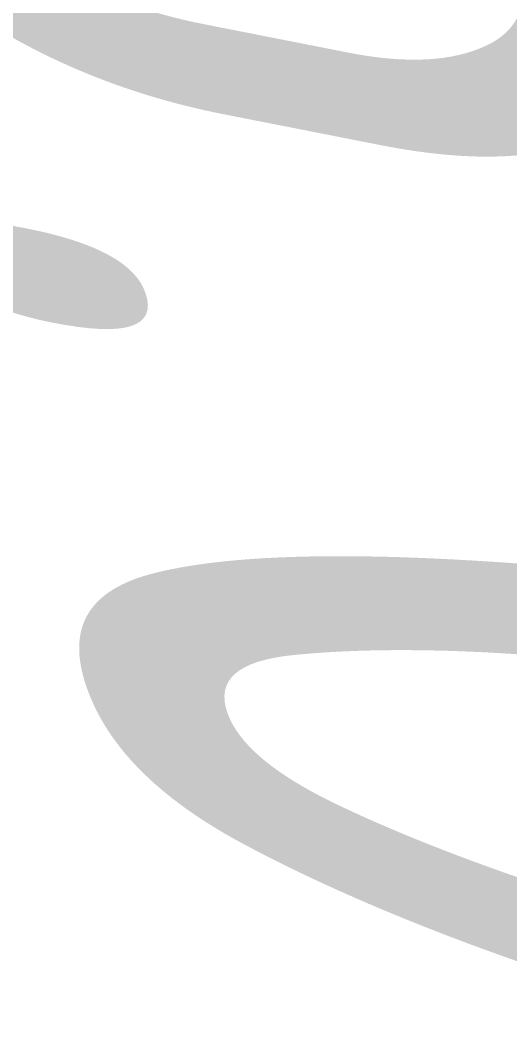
# Model space of a CAD drawing. Header units: metres. Extents: x 507606 to 508087, y 6966978 to 6967359.
# Drawn here: x 507859.874 to 507860.631, y 6967231.081 to 6967232.658 of the extents above; entities that cross this region are included whole.
import ezdxf

# ---------------------------------------------------------------- set-up
doc = ezdxf.new("R2010")
doc.units = ezdxf.units.M
doc.layers.add('C_TEXT_3.5', color=3, linetype='Continuous')
doc.layers.add('mga2020VEG_TREE', color=252, linetype='Continuous')
doc.styles.add('ISOITALIC', font='ISOCP.shx', dxfattribs={"width": 0.8, "oblique": 30})

# ---------------------------------------------------------------- blocks, each defined once
blk = doc.blocks.new('BAC V TREE')
for p, q in [((-11.4713, 9.1201), (-11.425, 9.134)), ((-11.425, 9.134), (-11.3794, 9.1465)), ((-11.3794, 9.1465), (-11.3345, 9.1573)), ((-11.3345, 9.1573), (-11.2904, 9.1665)), ((-11.2904, 9.1665), (-11.2471, 9.1739)), ((-11.2471, 9.1739), (-11.2048, 9.1794)), ((-11.2048, 9.1794), (-11.1634, 9.183)), ((-11.1634, 9.183), (-11.123, 9.1844)), ((-11.123, 9.1844), (-11.0837, 9.1837)), ((-11.0837, 9.1837), (-11.0455, 9.1807)), ((-11.0455, 9.1807), (-11.0032, 9.1726)), ((-11.0032, 9.1726), (-10.9625, 9.1625)), ((-10.9625, 9.1625), (-10.9232, 9.1507)), ((-10.9232, 9.1507), (-10.8855, 9.1371)), ((-10.8855, 9.1371), (-10.8491, 9.122)), ((-11.7602, 9.011), (-11.711, 9.0317)), ((-11.711, 9.0317), (-11.6622, 9.0516)), ((-11.6622, 9.0516), (-11.6137, 9.0704)), ((-11.6137, 9.0704), (-11.5657, 9.0882)), ((-11.5657, 9.0882), (-11.5182, 9.1048)), ((-11.5182, 9.1048), (-11.4713, 9.1201)), ((-10.8491, 9.122), (-10.814, 9.1055)), ((-10.814, 9.1055), (-10.7801, 9.0876)), ((-10.7801, 9.0876), (-10.7475, 9.0684)), ((-10.7475, 9.0684), (-10.7159, 9.0482)), ((-10.7159, 9.0482), (-10.6853, 9.0269)), ((-11.9593, 8.9213), (-11.9093, 8.9445)), ((-11.9093, 8.9445), (-11.8594, 8.9673)), ((-11.8594, 8.9673), (-11.8097, 8.9895)), ((-11.8097, 8.9895), (-11.7602, 9.011)), ((-12.1593, 8.8253), (-12.1094, 8.8495)), ((-12.1094, 8.8495), (-12.0594, 8.8737)), ((-12.0594, 8.8737), (-12.0093, 8.8976)), ((-12.0093, 8.8976), (-11.9593, 8.9213)), ((-12.4052, 8.7065), (-12.3567, 8.7296)), ((-12.3567, 8.7296), (-12.3078, 8.7532)), ((-12.3078, 8.7532), (-12.2585, 8.7771)), ((-12.2585, 8.7771), (-12.209, 8.8011)), ((-12.209, 8.8011), (-12.1593, 8.8253)), ((-12.5901, 8.6243), (-12.5459, 8.6429)), ((-12.5459, 8.6429), (-12.5008, 8.6619)), ((-12.5008, 8.6619), (-12.4533, 8.6839)), ((-12.4533, 8.6839), (-12.4052, 8.7065)), ((-12.8386, 8.5193), (-12.7992, 8.5365)), ((-12.7992, 8.5365), (-12.759, 8.5536)), ((-12.759, 8.5536), (-12.718, 8.571)), ((-12.718, 8.571), (-12.6762, 8.5885)), ((-12.6762, 8.5885), (-12.6336, 8.6062)), ((-12.6336, 8.6062), (-12.5901, 8.6243)), ((-13.0585, 8.4137), (-13.0238, 8.432)), ((-13.0238, 8.432), (-12.9883, 8.4499)), ((-12.9883, 8.4499), (-12.9521, 8.4675)), ((-12.9521, 8.4675), (-12.915, 8.4849)), ((-12.915, 8.4849), (-12.8772, 8.5022)), ((-12.8772, 8.5022), (-12.8386, 8.5193)), ((-13.2204, 8.3142), (-13.1895, 8.3354)), ((-13.1895, 8.3354), (-13.1579, 8.3559)), ((-13.1579, 8.3559), (-13.1255, 8.3757)), ((-13.1255, 8.3757), (-13.0924, 8.395)), ((-13.0924, 8.395), (-13.0585, 8.4137)), ((-13.3634, 8.1948), (-13.3363, 8.2207)), ((-13.3363, 8.2207), (-13.3084, 8.2455)), ((-13.3084, 8.2455), (-13.2798, 8.2693)), ((-13.2798, 8.2693), (-13.2505, 8.2922)), ((-13.2505, 8.2922), (-13.2204, 8.3142)), ((-13.4404, 8.1099), (-13.4155, 8.1395)), ((-13.4155, 8.1395), (-13.3898, 8.1677)), ((-13.3898, 8.1677), (-13.3634, 8.1948)), ((-13.5108, 8.0128), (-13.488, 8.0466)), ((-13.488, 8.0466), (-13.4646, 8.079)), ((-13.4646, 8.079), (-13.4404, 8.1099)), ((-13.5699, 7.9058), (-13.5517, 7.9422)), ((-13.5517, 7.9422), (-13.5328, 7.9773)), ((-13.5328, 7.9773), (-13.5108, 8.0128)), ((-13.6204, 7.7897), (-13.6043, 7.8294)), ((-13.6043, 7.8294), (-13.5875, 7.8682)), ((-13.5875, 7.8682), (-13.5699, 7.9058)), ((-13.6503, 7.7074), (-13.6357, 7.749)), ((-13.6357, 7.749), (-13.6204, 7.7897)), ((-13.6892, 7.5785), (-13.6771, 7.6221)), ((-13.6771, 7.6221), (-13.6641, 7.6651)), ((-13.6641, 7.6651), (-13.6503, 7.7074)), ((-13.7108, 7.4898), (-13.7004, 7.5344)), ((-13.7004, 7.5344), (-13.6892, 7.5785)), ((-13.7289, 7.3998), (-13.7203, 7.4449)), ((-13.7203, 7.4449), (-13.7108, 7.4898)), ((-13.7487, 7.2635), (-13.7431, 7.309)), ((-13.7431, 7.309), (-13.7365, 7.3544)), ((-13.7365, 7.3544), (-13.7289, 7.3998)), ((-13.7569, 7.173), (-13.7534, 7.2182)), ((-13.7534, 7.2182), (-13.7487, 7.2635)), ((-13.7609, 7.0833), (-13.7595, 7.128)), ((-13.7595, 7.128), (-13.7569, 7.173))]:
    blk.add_line(p, q)
blk = doc.blocks.new('XE_SURVEY')
at = {"layer": 'mga2020VEG_TREE', "xscale": 0.1554417355589352, "yscale": 0.1554417355589352, "zscale": 0.1554417355589352, "rotation": 0.001583333339407246}
blk.add_blockref('BAC V TREE', (507862.2945, 6967229.9763, 5.1301), dxfattribs=at)
blk = doc.blocks.new('XE_CONTOURS EXIST_1')
at = {"layer": 'C_TEXT_3.5', "color": 3, "linetype": 'Continuous', "lineweight": -3, "insert": (507860.6847, 6967232.6461, 5), "char_height": 2, "width": 3.254983, "attachment_point": 5, "rotation": 288.858, "style": 'ISOITALIC', "bg_fill": 3, "box_fill_scale": 1.3175, "bg_fill_color": 256, "bg_fill_true_color": 13158600, "bg_fill_transparency": 0}
blk.add_mtext('{\\C252;5.0}', dxfattribs=at)

msp = doc.modelspace()

# ---------------------------------------------------------------- block references
msp.add_blockref('XE_SURVEY', (0, 0))

# ---------------------------------------------------------------- next in the draw order: block references
msp.add_blockref('XE_CONTOURS EXIST_1', (0, 0))

doc.saveas('drawing.dxf')
